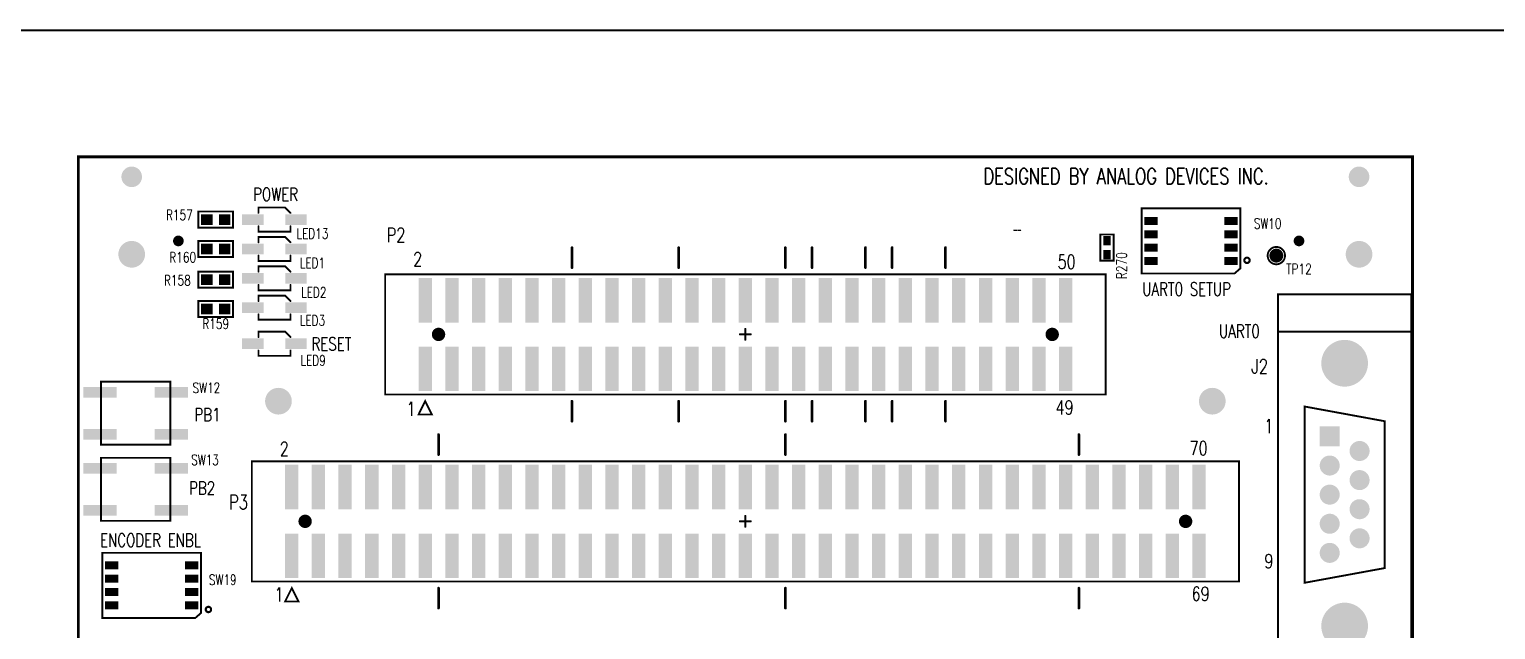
# Model space of a CAD drawing. Extents: x -3908 to 11948, y -2965 to 7442.
# Drawn here: x -384 to 5112, y 5195 to 7442 of the extents above; entities that cross this region are included whole.
import ezdxf
from ezdxf.enums import TextEntityAlignment as Align

# ---------------------------------------------------------------- set-up
doc = ezdxf.new("R2010")
doc.units = 0
doc.header["$MEASUREMENT"] = 0
doc.layers.get('0').update_dxf_attribs({"linetype": 'CONTINUOUS'})
for name, color, linetype in [('2D_LINE_00', 7, 'CONTINUOUS'), ('2D_LINE_26', 7, 'CONTINUOUS'), ('BOARD_OUTLINE_00', 7, 'CONTINUOUS'), ('PADS_TOP', 9, 'CONTINUOUS'), ('PADS_XR_27', 7, 'CONTINUOUS'), ('PART_NAME_01', 7, 'CONTINUOUS'), ('PART_TOP_2DLINE_00', 7, 'CONTINUOUS'), ('PART_TOP_2DLINE_01', 7, 'CONTINUOUS'), ('TEXT_26', 7, 'CONTINUOUS')]:
    doc.layers.add(name, color=color, linetype=linetype)
doc.styles.add('W5', font='simplex', dxfattribs={"width": 0.75})
doc.styles.add('W7', font='simplex', dxfattribs={"width": 0.75})
doc.styles.add('W8', font='simplex', dxfattribs={"width": 0.75})

# ---------------------------------------------------------------- blocks, each defined once
blk = doc.blocks.new('SMOOTH_11$11')
at = {"const_width": 5.55}
blk.add_lwpolyline([(-2.8, 0, 1), (2.8, 0, 1)], format="xyb", close=True, dxfattribs=at)
blk = doc.blocks.new('BOARD_167')
at = {"layer": 'BOARD_OUTLINE_00', "const_width": 11.1}
blk.add_lwpolyline([(0, 165), (0, 7495), (5000, 7495), (5000, 165)], close=True, dxfattribs=at)
at = {"layer": 'BOARD_OUTLINE_00'}
for p in [(0, 7495), (5000, 7495)]:
    blk.add_blockref('SMOOTH_11$11', p, dxfattribs=at)
blk = doc.blocks.new('DRAWING_64')
at = {"layer": '2D_LINE_00', "const_width": 7}
blk.add_lwpolyline([(355, -6.25), (16205, -6.25), (16205, -10406.25), (355, -10406.25)], close=True, dxfattribs=at)
blk = doc.blocks.new('SMOOTH_10')
at = {"const_width": 5}
blk.add_lwpolyline([(-2.5, 0, 1), (2.5, 0, 1)], format="xyb", close=True, dxfattribs=at)
blk = doc.blocks.new('DRAWING_126')
at = {"layer": '2D_LINE_26', "const_width": 10}
blk.add_lwpolyline([(0, 0), (0, -75)], dxfattribs=at)
at = {"layer": '2D_LINE_26'}
for p in [(0, 0), (0, -75)]:
    blk.add_blockref('SMOOTH_10', p, dxfattribs=at)
blk = doc.blocks.new('DRAWING_127')
at = {"layer": '2D_LINE_26', "const_width": 10}
blk.add_lwpolyline([(0, 0), (0, -75)], dxfattribs=at)
at = {"layer": '2D_LINE_26'}
for p in [(0, 0), (0, -75)]:
    blk.add_blockref('SMOOTH_10', p, dxfattribs=at)
blk = doc.blocks.new('DRAWING_128')
at = {"layer": '2D_LINE_26', "const_width": 10}
blk.add_lwpolyline([(0, 0), (0, -75)], dxfattribs=at)
at = {"layer": '2D_LINE_26'}
for p in [(0, 0), (0, -75)]:
    blk.add_blockref('SMOOTH_10', p, dxfattribs=at)
blk = doc.blocks.new('DRAWING_129')
at = {"layer": '2D_LINE_26', "const_width": 10}
blk.add_lwpolyline([(0, 0), (0, -75)], dxfattribs=at)
at = {"layer": '2D_LINE_26'}
for p in [(0, 0), (0, -75)]:
    blk.add_blockref('SMOOTH_10', p, dxfattribs=at)
blk = doc.blocks.new('DRAWING_130')
at = {"layer": '2D_LINE_26', "const_width": 10}
blk.add_lwpolyline([(0, 0), (0, -75)], dxfattribs=at)
at = {"layer": '2D_LINE_26'}
for p in [(0, 0), (0, -75)]:
    blk.add_blockref('SMOOTH_10', p, dxfattribs=at)
blk = doc.blocks.new('DRAWING_131')
at = {"layer": '2D_LINE_26', "const_width": 10}
blk.add_lwpolyline([(0, 0), (0, -75)], dxfattribs=at)
at = {"layer": '2D_LINE_26'}
for p in [(0, 0), (0, -75)]:
    blk.add_blockref('SMOOTH_10', p, dxfattribs=at)
blk = doc.blocks.new('DRAWING_132')
at = {"layer": '2D_LINE_26', "const_width": 10}
blk.add_lwpolyline([(0, 0), (0, -75)], dxfattribs=at)
at = {"layer": '2D_LINE_26'}
for p in [(0, 0), (0, -75)]:
    blk.add_blockref('SMOOTH_10', p, dxfattribs=at)
blk = doc.blocks.new('DRAWING_133')
at = {"layer": '2D_LINE_26', "const_width": 10}
blk.add_lwpolyline([(0, 0), (0, -75)], dxfattribs=at)
at = {"layer": '2D_LINE_26'}
for p in [(0, 0), (0, -75)]:
    blk.add_blockref('SMOOTH_10', p, dxfattribs=at)
blk = doc.blocks.new('DRAWING_134')
at = {"layer": '2D_LINE_26', "const_width": 10}
blk.add_lwpolyline([(0, 0), (0, -75)], dxfattribs=at)
at = {"layer": '2D_LINE_26'}
for p in [(0, 0), (0, -75)]:
    blk.add_blockref('SMOOTH_10', p, dxfattribs=at)
blk = doc.blocks.new('DRAWING_135')
at = {"layer": '2D_LINE_26', "const_width": 10}
blk.add_lwpolyline([(0, 0), (0, -75)], dxfattribs=at)
at = {"layer": '2D_LINE_26'}
for p in [(0, 0), (0, -75)]:
    blk.add_blockref('SMOOTH_10', p, dxfattribs=at)
blk = doc.blocks.new('DRAWING_136')
at = {"layer": '2D_LINE_26', "const_width": 10}
blk.add_lwpolyline([(0, 0), (0, -75)], dxfattribs=at)
at = {"layer": '2D_LINE_26'}
for p in [(0, 0), (0, -75)]:
    blk.add_blockref('SMOOTH_10', p, dxfattribs=at)
blk = doc.blocks.new('DRAWING_137')
at = {"layer": '2D_LINE_26', "const_width": 10}
blk.add_lwpolyline([(0, 0), (0, -75)], dxfattribs=at)
at = {"layer": '2D_LINE_26'}
for p in [(0, 0), (0, -75)]:
    blk.add_blockref('SMOOTH_10', p, dxfattribs=at)
blk = doc.blocks.new('DRAWING_138')
at = {"layer": '2D_LINE_26', "const_width": 10}
blk.add_lwpolyline([(0, 0), (0, -75)], dxfattribs=at)
at = {"layer": '2D_LINE_26'}
for p in [(0, 0), (0, -75)]:
    blk.add_blockref('SMOOTH_10', p, dxfattribs=at)
blk = doc.blocks.new('DRAWING_139')
at = {"layer": '2D_LINE_26', "const_width": 10}
blk.add_lwpolyline([(0, 0), (0, -75)], dxfattribs=at)
at = {"layer": '2D_LINE_26'}
for p in [(0, 0), (0, -75)]:
    blk.add_blockref('SMOOTH_10', p, dxfattribs=at)
blk = doc.blocks.new('DRAWING_140')
at = {"layer": '2D_LINE_26', "const_width": 10}
blk.add_lwpolyline([(0, 0), (0, -75)], dxfattribs=at)
at = {"layer": '2D_LINE_26'}
for p in [(0, 0), (0, -75)]:
    blk.add_blockref('SMOOTH_10', p, dxfattribs=at)
blk = doc.blocks.new('DRAWING_141')
at = {"layer": '2D_LINE_26', "const_width": 10}
blk.add_lwpolyline([(0, 0), (0, -75)], dxfattribs=at)
at = {"layer": '2D_LINE_26'}
for p in [(0, 0), (0, -75)]:
    blk.add_blockref('SMOOTH_10', p, dxfattribs=at)
blk = doc.blocks.new('DRAWING_142')
at = {"layer": '2D_LINE_26', "const_width": 10}
blk.add_lwpolyline([(0, 0), (0, -75)], dxfattribs=at)
at = {"layer": '2D_LINE_26'}
for p in [(0, 0), (0, -75)]:
    blk.add_blockref('SMOOTH_10', p, dxfattribs=at)
blk = doc.blocks.new('DRAWING_143')
at = {"layer": '2D_LINE_26', "const_width": 10}
blk.add_lwpolyline([(0, 0), (0, -75)], dxfattribs=at)
at = {"layer": '2D_LINE_26'}
for p in [(0, 0), (0, -75)]:
    blk.add_blockref('SMOOTH_10', p, dxfattribs=at)
blk = doc.blocks.new('DRAWING_144')
at = {"layer": '2D_LINE_26', "const_width": 10}
blk.add_lwpolyline([(0, 0), (0, -75)], dxfattribs=at)
at = {"layer": '2D_LINE_26'}
for p in [(0, 0), (0, -75)]:
    blk.add_blockref('SMOOTH_10', p, dxfattribs=at)
blk = doc.blocks.new('DRAWING_145')
at = {"layer": '2D_LINE_26', "const_width": 10}
blk.add_lwpolyline([(0, 0), (0, -75)], dxfattribs=at)
at = {"layer": '2D_LINE_26'}
for p in [(0, 0), (0, -75)]:
    blk.add_blockref('SMOOTH_10', p, dxfattribs=at)
blk = doc.blocks.new('DRAWING_250')
at = {"layer": '2D_LINE_26', "const_width": 8}
blk.add_lwpolyline([(10, 0, 1), (-10, 0, 1)], format="xyb", close=True, dxfattribs=at)
blk = doc.blocks.new('DRAWING_251')
at = {"layer": '2D_LINE_26', "const_width": 8}
blk.add_lwpolyline([(10, 0, 1), (-10, 0, 1)], format="xyb", close=True, dxfattribs=at)
blk = doc.blocks.new('SMOOTH_8')
at = {"const_width": 4}
blk.add_lwpolyline([(-2, 0, 1), (2, 0, 1)], format="xyb", close=True, dxfattribs=at)
blk = doc.blocks.new('DRAWING_273')
at = {"layer": '2D_LINE_26', "const_width": 8}
for points in [[(0, 0), (-20, 0)], [(0, 0), (0, 20)], [(0, 0), (0, -20)], [(0, 0), (20, 0)]]:
    blk.add_lwpolyline(points, dxfattribs=at)
at = {"layer": '2D_LINE_26'}
for p in [(-20, 0), (0, 20), (0, 0), (0, 0), (0, 0), (0, 0), (20, 0), (0, -20)]:
    blk.add_blockref('SMOOTH_8', p, dxfattribs=at)
blk = doc.blocks.new('DRAWING_274')
at = {"layer": '2D_LINE_26', "const_width": 8}
for points in [[(0, 0), (-20, 0)], [(0, 0), (0, 20)], [(0, 0), (0, -20)], [(0, 0), (20, 0)]]:
    blk.add_lwpolyline(points, dxfattribs=at)
at = {"layer": '2D_LINE_26'}
for p in [(-20, 0), (0, 20), (0, 0), (0, 0), (0, 0), (0, 0), (20, 0), (0, -20)]:
    blk.add_blockref('SMOOTH_8', p, dxfattribs=at)
blk = doc.blocks.new('SMOOTH_5')
at = {"const_width": 2.5}
blk.add_lwpolyline([(-1.25, 0, 1), (1.25, 0, 1)], format="xyb", close=True, dxfattribs=at)
blk = doc.blocks.new('DRAWING_539')
at = {"layer": '2D_LINE_26', "const_width": 5}
blk.add_lwpolyline([(2.5, 0), (12.5, 0)], dxfattribs=at)
at = {"layer": '2D_LINE_26'}
for p in [(2.5, 0), (12.5, 0)]:
    blk.add_blockref('SMOOTH_5', p, dxfattribs=at)
blk = doc.blocks.new('DRAWING_540')
at = {"layer": '2D_LINE_26', "const_width": 5}
blk.add_lwpolyline([(2.5, 0), (12.5, 0)], dxfattribs=at)
at = {"layer": '2D_LINE_26'}
for p in [(2.5, 0), (12.5, 0)]:
    blk.add_blockref('SMOOTH_5', p, dxfattribs=at)
blk = doc.blocks.new('PAD_6')
at = {"const_width": 50}
blk.add_lwpolyline([(0, -25, 1), (0, 25, 1)], format="xyb", close=True, dxfattribs=at)
blk = doc.blocks.new('STK_TOP_20')
at = {"layer": 'PADS_TOP'}
blk.add_blockref('PAD_6', (0, 0), dxfattribs=at)
blk = doc.blocks.new('SYM_TOP_8')
blk.add_blockref('STK_TOP_20', (0, 0))
blk = doc.blocks.new('PART_TOP_3')
blk.add_blockref('SYM_TOP_8', (0, 0))
blk = doc.blocks.new('PART_TOP_4')
blk.add_blockref('SYM_TOP_8', (0, 0))
blk = doc.blocks.new('STK_TOP_26')
at = {"layer": 'PADS_TOP'}
blk.add_blockref('PAD_6', (0, 0), dxfattribs=at)
blk = doc.blocks.new('SYM_TOP_10')
blk.add_blockref('STK_TOP_26', (0, 0))
blk = doc.blocks.new('PART_TOP_5')
blk.add_blockref('SYM_TOP_10', (0, 0))
blk = doc.blocks.new('PART_TOP_6')
blk.add_blockref('SYM_TOP_10', (0, 0))
blk = doc.blocks.new('SMOOTH_7')
at = {"const_width": 3.5}
blk.add_lwpolyline([(-1.75, 0, 1), (1.75, 0, 1)], format="xyb", close=True, dxfattribs=at)
blk = doc.blocks.new('PART_BODY_TOP_278')
at = {"layer": 'PART_TOP_2DLINE_01', "const_width": 7}
for points in [[(-750, 306), (750, 306), (750, -194), (-750, -194)], [(-330, -94), (330, -94), (275, 206), (-275, 206)]]:
    blk.add_lwpolyline(points, close=True, dxfattribs=at)
for points in [[(-610, 306), (-610, -194)], [(610, 306), (610, -194)]]:
    blk.add_lwpolyline(points, dxfattribs=at)
at = {"layer": 'PART_TOP_2DLINE_01'}
for p in [(-750, 306), (-610, 306), (610, 306), (750, 306), (-275, 206), (275, 206), (-330, -94), (330, -94), (-750, -194), (-610, -194), (610, -194), (750, -194)]:
    blk.add_blockref('SMOOTH_7', p, dxfattribs=at)
blk = doc.blocks.new('PAD_30')
at = {"const_width": 75}
blk.add_lwpolyline([(-37.5, 0), (37.5, 0)], dxfattribs=at)
blk = doc.blocks.new('STK_TOP_6')
at = {"layer": 'PADS_TOP'}
blk.add_blockref('PAD_30', (0, 0), dxfattribs=at)
blk = doc.blocks.new('PAD_29')
at = {"const_width": 37.5}
blk.add_lwpolyline([(0, -18.75, 1), (0, 18.75, 1)], format="xyb", close=True, dxfattribs=at)
blk = doc.blocks.new('STK_TOP_5')
at = {"layer": 'PADS_TOP'}
blk.add_blockref('PAD_29', (0, 0), dxfattribs=at)
blk = doc.blocks.new('PAD_8')
at = {"const_width": 87.5}
blk.add_lwpolyline([(0, -43.75, 1), (0, 43.75, 1)], format="xyb", close=True, dxfattribs=at)
blk = doc.blocks.new('STK_TOP_7')
at = {"layer": 'PADS_TOP'}
blk.add_blockref('PAD_8', (0, 0), dxfattribs=at)
blk = doc.blocks.new('SYM_TOP_4')
for name, p in [('PART_BODY_TOP_278', (0, 0)), ('STK_TOP_7', (-492, 56)), ('STK_TOP_5', (-163.5, 112)), ('STK_TOP_5', (-54.5, 112)), ('STK_TOP_5', (54.5, 112)), ('STK_TOP_5', (163.5, 112)), ('STK_TOP_7', (492, 56)), ('STK_TOP_6', (-218, 0)), ('STK_TOP_5', (-109, 0)), ('STK_TOP_5', (0, 0)), ('STK_TOP_5', (109, 0)), ('STK_TOP_5', (218, 0))]:
    blk.add_blockref(name, p)
blk = doc.blocks.new('PART_TOP_31')
blk.add_blockref('SYM_TOP_4', (0, 0))
at = {"layer": 'PART_NAME_01', "style": 'W7', "width": 0.75}
blk.add_text('J2', height=53.9, rotation=90, dxfattribs=at).set_placement((-480, -262.5), align=Align.MIDDLE_CENTER)
blk = doc.blocks.new('PART_BODY_TOP_285')
at = {"layer": 'PART_TOP_2DLINE_00', "const_width": 7}
for points in [[(-1350, 225), (1350, 225), (1350, -225), (-1350, -225)], [(-1200, -250), (-1175, -300), (-1225, -300)]]:
    blk.add_lwpolyline(points, close=True, dxfattribs=at)
at = {"layer": 'PART_TOP_2DLINE_00'}
for p in [(-1350, 225), (1350, 225), (-1350, -225), (-1200, -250), (1350, -225), (-1225, -300), (-1175, -300)]:
    blk.add_blockref('SMOOTH_7', p, dxfattribs=at)
blk = doc.blocks.new('PAD_44')
at = {"const_width": 50}
blk.add_lwpolyline([(-83.5, 0), (83.5, 0)], dxfattribs=at)
blk = doc.blocks.new('STK_TOP_27')
at = {"layer": 'PADS_TOP', "rotation": 90}
blk.add_blockref('PAD_44', (0, 0), dxfattribs=at)
blk = doc.blocks.new('PAD_4')
at = {"const_width": 25}
blk.add_lwpolyline([(0, -12.5, 1), (0, 12.5, 1)], format="xyb", close=True, dxfattribs=at)
blk = doc.blocks.new('STK_TOP_28')
at = {"layer": 'PADS_TOP'}
blk.add_blockref('PAD_4', (0, 0), dxfattribs=at)
blk = doc.blocks.new('SYM_TOP_11')
for name, p in [('PART_BODY_TOP_285', (0, 0)), ('STK_TOP_27', (-1200, 128)), ('STK_TOP_27', (-1100, 128)), ('STK_TOP_27', (-1000, 128)), ('STK_TOP_27', (-900, 128)), ('STK_TOP_27', (-800, 128)), ('STK_TOP_27', (-700, 128)), ('STK_TOP_27', (-600, 128)), ('STK_TOP_27', (-500, 128)), ('STK_TOP_27', (-400, 128)), ('STK_TOP_27', (-300, 128)), ('STK_TOP_27', (-200, 128)), ('STK_TOP_27', (-100, 128)), ('STK_TOP_27', (0, 128)), ('STK_TOP_27', (100, 128)), ('STK_TOP_27', (200, 128)), ('STK_TOP_27', (300, 128)), ('STK_TOP_27', (400, 128)), ('STK_TOP_27', (500, 128)), ('STK_TOP_27', (600, 128)), ('STK_TOP_27', (700, 128)), ('STK_TOP_27', (800, 128)), ('STK_TOP_27', (900, 128)), ('STK_TOP_27', (1000, 128)), ('STK_TOP_27', (1100, 128)), ('STK_TOP_27', (1200, 128)), ('STK_TOP_28', (-1150, 0)), ('STK_TOP_28', (1150, 0)), ('STK_TOP_27', (-1200, -129)), ('STK_TOP_27', (-1100, -129)), ('STK_TOP_27', (-1000, -129)), ('STK_TOP_27', (-900, -129)), ('STK_TOP_27', (-800, -129)), ('STK_TOP_27', (-700, -129)), ('STK_TOP_27', (-600, -129)), ('STK_TOP_27', (-500, -129)), ('STK_TOP_27', (-400, -129)), ('STK_TOP_27', (-300, -129)), ('STK_TOP_27', (-200, -129)), ('STK_TOP_27', (-100, -129)), ('STK_TOP_27', (0, -129)), ('STK_TOP_27', (100, -129)), ('STK_TOP_27', (200, -129)), ('STK_TOP_27', (300, -129)), ('STK_TOP_27', (400, -129)), ('STK_TOP_27', (500, -129)), ('STK_TOP_27', (600, -129)), ('STK_TOP_27', (700, -129)), ('STK_TOP_27', (800, -129)), ('STK_TOP_27', (900, -129)), ('STK_TOP_27', (1000, -129)), ('STK_TOP_27', (1100, -129)), ('STK_TOP_27', (1200, -129))]:
    blk.add_blockref(name, p)
blk = doc.blocks.new('PART_TOP_37')
blk.add_blockref('SYM_TOP_11', (0, 0))
at = {"layer": 'PART_NAME_01', "style": 'W7', "width": 0.75}
blk.add_text('P2', height=53.9, dxfattribs=at).set_placement((-1345, 345))
blk = doc.blocks.new('PART_BODY_TOP_286')
at = {"layer": 'PART_TOP_2DLINE_00', "const_width": 7}
for points in [[(-1850, 225), (1850, 225), (1850, -225), (-1850, -225)], [(-1700, -250), (-1675, -300), (-1725, -300)]]:
    blk.add_lwpolyline(points, close=True, dxfattribs=at)
at = {"layer": 'PART_TOP_2DLINE_00'}
for p in [(-1850, 225), (1850, 225), (-1850, -225), (-1700, -250), (1850, -225), (-1725, -300), (-1675, -300)]:
    blk.add_blockref('SMOOTH_7', p, dxfattribs=at)
blk = doc.blocks.new('SYM_TOP_12')
for name, p in [('PART_BODY_TOP_286', (0, 0)), ('STK_TOP_27', (-1700, 129)), ('STK_TOP_27', (-1600, 129)), ('STK_TOP_27', (-1500, 129)), ('STK_TOP_27', (-1400, 129)), ('STK_TOP_27', (-1300, 129)), ('STK_TOP_27', (-1200, 129)), ('STK_TOP_27', (-1100, 129)), ('STK_TOP_27', (-1000, 129)), ('STK_TOP_27', (-900, 129)), ('STK_TOP_27', (-800, 129)), ('STK_TOP_27', (-700, 129)), ('STK_TOP_27', (-600, 129)), ('STK_TOP_27', (-500, 129)), ('STK_TOP_27', (-400, 129)), ('STK_TOP_27', (-300, 129)), ('STK_TOP_27', (-200, 129)), ('STK_TOP_27', (-100, 129)), ('STK_TOP_27', (0, 129)), ('STK_TOP_27', (100, 129)), ('STK_TOP_27', (200, 129)), ('STK_TOP_27', (300, 129)), ('STK_TOP_27', (400, 129)), ('STK_TOP_27', (500, 129)), ('STK_TOP_27', (600, 129)), ('STK_TOP_27', (700, 129)), ('STK_TOP_27', (800, 129)), ('STK_TOP_27', (900, 129)), ('STK_TOP_27', (1000, 129)), ('STK_TOP_27', (1100, 129)), ('STK_TOP_27', (1200, 129)), ('STK_TOP_27', (1300, 129)), ('STK_TOP_27', (1400, 129)), ('STK_TOP_27', (1500, 129)), ('STK_TOP_27', (1600, 129)), ('STK_TOP_27', (1700, 129)), ('STK_TOP_28', (-1650, 0)), ('STK_TOP_28', (1650, 0)), ('STK_TOP_27', (-1700, -129)), ('STK_TOP_27', (-1600, -129)), ('STK_TOP_27', (-1500, -129)), ('STK_TOP_27', (-1400, -129)), ('STK_TOP_27', (-1300, -129)), ('STK_TOP_27', (-1200, -129)), ('STK_TOP_27', (-1100, -129)), ('STK_TOP_27', (-1000, -129)), ('STK_TOP_27', (-900, -129)), ('STK_TOP_27', (-800, -129)), ('STK_TOP_27', (-700, -129)), ('STK_TOP_27', (-600, -129)), ('STK_TOP_27', (-500, -129)), ('STK_TOP_27', (-400, -129)), ('STK_TOP_27', (-300, -129)), ('STK_TOP_27', (-200, -129)), ('STK_TOP_27', (-100, -129)), ('STK_TOP_27', (0, -129)), ('STK_TOP_27', (100, -129)), ('STK_TOP_27', (200, -129)), ('STK_TOP_27', (300, -129)), ('STK_TOP_27', (400, -129)), ('STK_TOP_27', (500, -129)), ('STK_TOP_27', (600, -129)), ('STK_TOP_27', (700, -129)), ('STK_TOP_27', (800, -129)), ('STK_TOP_27', (900, -129)), ('STK_TOP_27', (1000, -129)), ('STK_TOP_27', (1100, -129)), ('STK_TOP_27', (1200, -129)), ('STK_TOP_27', (1300, -129)), ('STK_TOP_27', (1400, -129)), ('STK_TOP_27', (1500, -129)), ('STK_TOP_27', (1600, -129)), ('STK_TOP_27', (1700, -129))]:
    blk.add_blockref(name, p)
blk = doc.blocks.new('PART_TOP_39')
blk.add_blockref('SYM_TOP_12', (0, 0))
at = {"layer": 'PART_NAME_01', "style": 'W7', "width": 0.75}
blk.add_text('P3', height=53.9, dxfattribs=at).set_placement((-1935, 45))
blk = doc.blocks.new('PART_BODY_TOP_366')
at = {"layer": 'PART_TOP_2DLINE_00', "const_width": 7}
for points in [[(60, 25), (40, 45), (-60, 45), (-60, 25)], [(-60, -25), (-60, -45), (60, -45), (60, -25)]]:
    blk.add_lwpolyline(points, dxfattribs=at)
at = {"layer": 'PART_TOP_2DLINE_00'}
for p in [(-60, 45), (-60, 25), (40, 45), (60, 25), (-60, -25), (-60, -45), (60, -25), (60, -45)]:
    blk.add_blockref('SMOOTH_7', p, dxfattribs=at)
blk = doc.blocks.new('PAD_76')
at = {"const_width": 40}
blk.add_lwpolyline([(-40, 0), (40, 0)], dxfattribs=at)
blk = doc.blocks.new('STK_TOP_125')
at = {"layer": 'PADS_TOP'}
blk.add_blockref('PAD_76', (0, 0), dxfattribs=at)
blk = doc.blocks.new('SYM_TOP_92')
for name, p in [('STK_TOP_125', (-81, 0)), ('PART_BODY_TOP_366', (0, 0)), ('STK_TOP_125', (81, 0))]:
    blk.add_blockref(name, p)
blk = doc.blocks.new('PART_TOP_72')
blk.add_blockref('SYM_TOP_92', (0, 0))
at = {"layer": 'PART_NAME_01', "style": 'W5', "width": 0.75}
blk.add_text('LED9', height=38.5, dxfattribs=at).set_placement((145, -62.5), align=Align.MIDDLE_CENTER)
blk = doc.blocks.new('PART_TOP_73')
blk.add_blockref('SYM_TOP_92', (0, 0))
at = {"layer": 'PART_NAME_01', "style": 'W5', "width": 0.75}
blk.add_text('LED1', height=38.5, dxfattribs=at).set_placement((142.5, -52.5), align=Align.MIDDLE_CENTER)
blk = doc.blocks.new('PART_TOP_74')
blk.add_blockref('SYM_TOP_92', (0, 0))
at = {"layer": 'PART_NAME_01', "style": 'W5', "width": 0.75}
blk.add_text('LED2', height=38.5, dxfattribs=at).set_placement((147.5, -52.5), align=Align.MIDDLE_CENTER)
blk = doc.blocks.new('PART_TOP_75')
blk.add_blockref('SYM_TOP_92', (0, 0))
at = {"layer": 'PART_NAME_01', "style": 'W5', "width": 0.75}
blk.add_text('LED3', height=38.5, dxfattribs=at).set_placement((142.5, -47.5), align=Align.MIDDLE_CENTER)
blk = doc.blocks.new('PART_TOP_76')
blk.add_blockref('SYM_TOP_92', (0, 0))
at = {"layer": 'PART_NAME_01', "style": 'W5', "width": 0.75}
blk.add_text('LED13', height=38.5, dxfattribs=at).set_placement((142.5, -52.5), align=Align.MIDDLE_CENTER)
blk = doc.blocks.new('PART_BODY_TOP_395')
at = {"layer": 'PART_TOP_2DLINE_01', "const_width": 7}
blk.add_lwpolyline([(-122, 185), (122, 185), (122, -185), (-103, -185), (-122, -163)], close=True, dxfattribs=at)
at = {"layer": 'PART_TOP_2DLINE_01'}
for p in [(-122, 185), (122, 185), (-122, -163), (-103, -185), (122, -185)]:
    blk.add_blockref('SMOOTH_7', p, dxfattribs=at)
blk = doc.blocks.new('PAD_87')
at = {"const_width": 30}
blk.add_lwpolyline([(-25, 0), (25, 0)], dxfattribs=at)
blk = doc.blocks.new('STK_TOP_145')
at = {"layer": 'PADS_TOP', "rotation": 90}
blk.add_blockref('PAD_87', (0, 0), dxfattribs=at)
blk = doc.blocks.new('SYM_TOP_121')
for name, p in [('PART_BODY_TOP_395', (0, 0)), ('STK_TOP_145', (-75, 150)), ('STK_TOP_145', (-25, 150)), ('STK_TOP_145', (25, 150)), ('STK_TOP_145', (75, 150)), ('STK_TOP_145', (-75, -150)), ('STK_TOP_145', (-25, -150)), ('STK_TOP_145', (25, -150)), ('STK_TOP_145', (75, -150))]:
    blk.add_blockref(name, p)
blk = doc.blocks.new('PART_TOP_102')
blk.add_blockref('SYM_TOP_121', (0, 0))
at = {"layer": 'PART_NAME_01', "style": 'W5', "width": 0.75}
blk.add_text('SW10', height=38.5, rotation=270, dxfattribs=at).set_placement((65, -287.5), align=Align.MIDDLE_CENTER)
blk = doc.blocks.new('PART_BODY_TOP_399')
at = {"layer": 'PART_TOP_2DLINE_01', "const_width": 7}
blk.add_lwpolyline([(-129.9, 118.1), (129.9, 118.1), (129.9, -118.1), (-129.9, -118.1)], close=True, dxfattribs=at)
at = {"layer": 'PART_TOP_2DLINE_01'}
for p in [(-129.9, 118.1), (129.9, 118.1), (-129.9, -118.1), (129.9, -118.1)]:
    blk.add_blockref('SMOOTH_7', p, dxfattribs=at)
blk = doc.blocks.new('PAD_89')
at = {"const_width": 40}
blk.add_lwpolyline([(-62.5, 0), (62.5, 0)], dxfattribs=at)
blk = doc.blocks.new('STK_TOP_148')
at = {"layer": 'PADS_TOP'}
blk.add_blockref('PAD_89', (0, 0), dxfattribs=at)
blk = doc.blocks.new('SYM_TOP_125')
for name, p in [('PART_BODY_TOP_399', (0, 0)), ('STK_TOP_148', (-133.9, 78.7)), ('STK_TOP_148', (133.9, 78.7)), ('STK_TOP_148', (-133.9, -78.7)), ('STK_TOP_148', (133.9, -78.7))]:
    blk.add_blockref(name, p)
blk = doc.blocks.new('PART_TOP_104')
blk.add_blockref('SYM_TOP_125', (0, 0))
at = {"layer": 'PART_NAME_01', "style": 'W5', "width": 0.75}
blk.add_text('SW12', height=38.5, dxfattribs=at).set_placement((265, 95), align=Align.MIDDLE_CENTER)
blk = doc.blocks.new('PART_TOP_105')
blk.add_blockref('SYM_TOP_125', (0, 0))
at = {"layer": 'PART_NAME_01', "style": 'W5', "width": 0.75}
blk.add_text('SW13', height=38.5, dxfattribs=at).set_placement((260, 110), align=Align.MIDDLE_CENTER)
blk = doc.blocks.new('PAD_99')
at = {"const_width": 20}
blk.add_lwpolyline([(0, -10, 1), (0, 10, 1)], format="xyb", close=True, dxfattribs=at)
blk = doc.blocks.new('STK_TOP_157')
at = {"layer": 'PADS_TOP'}
blk.add_blockref('PAD_99', (0, 0), dxfattribs=at)
blk = doc.blocks.new('SYM_TOP_128')
blk.add_blockref('STK_TOP_157', (0, 0))
blk = doc.blocks.new('PART_TOP_118')
blk.add_blockref('SYM_TOP_128', (0, 0))
blk = doc.blocks.new('PART_TOP_119')
blk.add_blockref('SYM_TOP_128', (0, 0))
blk = doc.blocks.new('PART_BODY_TOP_405')
at = {"layer": 'PART_TOP_2DLINE_01', "const_width": 7}
blk.add_lwpolyline([(-49.2, 25), (49.2, 25), (49.2, -25), (-49.2, -25)], close=True, dxfattribs=at)
at = {"layer": 'PART_TOP_2DLINE_01'}
for p in [(-49.2, 25), (49.2, 25), (-49.2, -25), (49.2, -25)]:
    blk.add_blockref('SMOOTH_7', p, dxfattribs=at)
blk = doc.blocks.new('PAD_101')
at = {"const_width": 28}
blk.add_lwpolyline([(-17.5, 0), (17.5, 0)], dxfattribs=at)
blk = doc.blocks.new('STK_TOP_168')
at = {"layer": 'PADS_TOP'}
blk.add_blockref('PAD_101', (0, 0), dxfattribs=at)
at = {"layer": 'PADS_XR_27'}
blk.add_blockref('PAD_101', (0, 0), dxfattribs=at)
blk = doc.blocks.new('SYM_TOP_131')
for name, p in [('STK_TOP_168', (-26, 0)), ('PART_BODY_TOP_405', (0, 0)), ('STK_TOP_168', (26, 0))]:
    blk.add_blockref(name, p)
blk = doc.blocks.new('PART_TOP_326')
blk.add_blockref('SYM_TOP_131', (0, 0))
at = {"layer": 'PART_NAME_01', "style": 'W5', "width": 0.75}
blk.add_text('R270', height=38.5, rotation=180, dxfattribs=at).set_placement((67.5, 55), align=Align.MIDDLE_CENTER)
blk = doc.blocks.new('PART_BODY_TOP_436')
at = {"layer": 'PART_TOP_2DLINE_01', "const_width": 7}
blk.add_lwpolyline([(-65, 30), (65, 30), (65, -30), (-65, -30)], close=True, dxfattribs=at)
at = {"layer": 'PART_TOP_2DLINE_01'}
for p in [(-65, 30), (65, 30), (-65, -30), (65, -30)]:
    blk.add_blockref('SMOOTH_7', p, dxfattribs=at)
blk = doc.blocks.new('PAD_106')
at = {"const_width": 40}
blk.add_lwpolyline([(-21.5, 0), (21.5, 0)], dxfattribs=at)
blk = doc.blocks.new('STK_TOP_53')
at = {"layer": 'PADS_TOP'}
blk.add_blockref('PAD_106', (0, 0), dxfattribs=at)
blk = doc.blocks.new('SYM_TOP_142')
for name, p in [('STK_TOP_53', (-33.5, 0)), ('PART_BODY_TOP_436', (0, 0)), ('STK_TOP_53', (33.5, 0))]:
    blk.add_blockref(name, p)
blk = doc.blocks.new('PART_TOP_445')
blk.add_blockref('SYM_TOP_142', (0, 0))
at = {"layer": 'PART_NAME_01', "style": 'W5', "width": 0.75}
blk.add_text('R157', height=38.5, rotation=180, dxfattribs=at).set_placement((136.2, -17.5), align=Align.MIDDLE_CENTER)
blk = doc.blocks.new('PART_TOP_446')
blk.add_blockref('SYM_TOP_142', (0, 0))
at = {"layer": 'PART_NAME_01', "style": 'W5', "width": 0.75}
blk.add_text('R158', height=38.5, rotation=180, dxfattribs=at).set_placement((143.75, 2.5), align=Align.MIDDLE_CENTER)
blk = doc.blocks.new('PART_TOP_447')
blk.add_blockref('SYM_TOP_142', (0, 0))
at = {"layer": 'PART_NAME_01', "style": 'W5', "width": 0.75}
blk.add_text('R159', height=38.5, rotation=180, dxfattribs=at).set_placement((0, 55), align=Align.MIDDLE_CENTER)
blk = doc.blocks.new('PART_TOP_448')
blk.add_blockref('SYM_TOP_142', (0, 0))
at = {"layer": 'PART_NAME_01', "style": 'W5', "width": 0.75}
blk.add_text('R160', height=38.5, rotation=180, dxfattribs=at).set_placement((123.75, 31.25), align=Align.MIDDLE_CENTER)
blk = doc.blocks.new('PART_BODY_TOP_378')
at = {"layer": 'PART_TOP_2DLINE_01', "const_width": 7}
blk.add_lwpolyline([(32.5, 0, 1), (-32.5, 0, 1)], format="xyb", close=True, dxfattribs=at)
blk = doc.blocks.new('PAD_42')
at = {"const_width": 26}
blk.add_lwpolyline([(0, -13, 1), (0, 13, 1)], format="xyb", close=True, dxfattribs=at)
blk = doc.blocks.new('STK_TOP_130')
at = {"layer": 'PADS_TOP'}
blk.add_blockref('PAD_42', (0, 0), dxfattribs=at)
blk = doc.blocks.new('SYM_TOP_104')
for name in ['PART_BODY_TOP_378', 'STK_TOP_130']:
    blk.add_blockref(name, (0, 0))
blk = doc.blocks.new('PART_TOP_544')
blk.add_blockref('SYM_TOP_104', (0, 0))
at = {"layer": 'PART_NAME_01', "style": 'W5', "width": 0.75}
blk.add_text('TP12', height=38.5, dxfattribs=at).set_placement((85, -50), align=Align.MIDDLE_CENTER)
blk = doc.blocks.new('PAD_13')
at = {"const_width": 38.5}
blk.add_lwpolyline([(0, -19.25, 1), (0, 19.25, 1)], format="xyb", close=True, dxfattribs=at)
blk = doc.blocks.new('STK_TOP_248')
at = {"layer": 'PADS_TOP'}
blk.add_blockref('PAD_13', (0, 0), dxfattribs=at)
blk = doc.blocks.new('SYM_TOP_133')
blk.add_blockref('STK_TOP_248', (0, 0))
blk = doc.blocks.new('PART_TOP_545')
blk.add_blockref('SYM_TOP_133', (0, 0))
blk = doc.blocks.new('PART_TOP_546')
blk.add_blockref('SYM_TOP_133', (0, 0))
blk = doc.blocks.new('PART_TOP_547')
blk.add_blockref('SYM_TOP_121', (0, 0))
at = {"layer": 'PART_NAME_01', "style": 'W5', "width": 0.75}
blk.add_text('SW19', height=38.5, rotation=270, dxfattribs=at).set_placement((21.25, -266.25), align=Align.MIDDLE_CENTER)

msp = doc.modelspace()

# ---------------------------------------------------------------- block references
for name, p in [('DRAWING_64', (-4260, 7445)), ('BOARD_167', (-200, -530)), ('PART_TOP_545', (0, 6890)), ('PART_TOP_546', (4600, 6890)), ('PART_TOP_76', (535, 6730)), ('PART_TOP_4', (0, 6600)), ('PART_TOP_118', (175, 6650)), ('PART_TOP_73', (535, 6620)), ('PART_TOP_37', (2300, 6300)), ('DRAWING_540', (3303.8, 6690)), ('DRAWING_539', (3318.8, 6690)), ('PART_TOP_119', (4375, 6650)), ('PART_TOP_3', (4600, 6600)), ('DRAWING_132', (1650, 6625)), ('DRAWING_134', (2050, 6625)), ('DRAWING_136', (2450, 6625)), ('DRAWING_138', (2550, 6625)), ('DRAWING_140', (2750, 6625)), ('DRAWING_142', (2850, 6625)), ('DRAWING_144', (3050, 6625)), ('PART_TOP_544', (4290, 6595)), ('PART_TOP_74', (535, 6510)), ('DRAWING_250', (4180, 6577.5)), ('PART_TOP_75', (535, 6400)), ('DRAWING_273', (2300, 6300)), ('PART_TOP_72', (535, 6265)), ('PART_TOP_104', (15, 6005)), ('PART_TOP_5', (550, 6050)), ('DRAWING_133', (1650, 6050)), ('DRAWING_135', (2050, 6050)), ('DRAWING_137', (2450, 6050)), ('DRAWING_139', (2550, 6050)), ('DRAWING_141', (2750, 6050)), ('DRAWING_143', (2850, 6050)), ('DRAWING_145', (3050, 6050)), ('PART_TOP_6', (4050, 6050)), ('DRAWING_127', (1150, 5925)), ('DRAWING_128', (2450, 5925)), ('DRAWING_130', (3550, 5925)), ('PART_TOP_105', (15, 5720)), ('PART_TOP_39', (2300, 5600)), ('DRAWING_274', (2300, 5600)), ('DRAWING_126', (1150, 5350)), ('DRAWING_129', (2450, 5350)), ('DRAWING_131', (3550, 5350)), ('DRAWING_251', (287.5, 5270))]:
    msp.add_blockref(name, p)
for name, p, rotation in [('PART_TOP_445', (315, 6730), 180), ('PART_TOP_102', (3970, 6650), 90), ('PART_TOP_448', (315, 6620), 180), ('PART_TOP_326', (3655, 6625), 270), ('PART_TOP_446', (315, 6505), 180), ('PART_TOP_31', (4490, 5700), 270), ('PART_TOP_447', (315, 6395), 180), ('PART_TOP_547', (75, 5360), 90)]:
    msp.add_blockref(name, p, dxfattribs=dict(rotation=rotation))

# ---------------------------------------------------------------- texts
at = {"layer": 'TEXT_26', "width": 0.75}
for s, height, style, p in [('DESIGNED BY ANALOG DEVICES INC.', 59.5, 'W8', (3192.5, 6862.5)), ('POWER', 49, 'W7', (455, 6800)), ('2', 52.5, 'W8', (1055, 6555)), ('50', 52.5, 'W8', (3470, 6545)), ('UART0 SETUP', 49, 'W7', (3787.5, 6445)), ('UART0', 49, 'W7', (4075, 6287.5)), ('RESET', 49, 'W7', (673.8, 6240)), ('1', 52.5, 'W8', (1030, 5995)), ('49', 52.5, 'W8', (3462.5, 6000)), ('PB1', 49, 'W7', (235, 5975)), ('1', 52.5, 'W8', (4245, 5930)), ('2', 52.5, 'W8', (555, 5845)), ('70', 52.5, 'W8', (3965, 5847.5)), ('PB2', 49, 'W7', (215, 5700)), ('ENCODER ENBL', 49, 'W7', (-118.8, 5505)), ('9', 52.5, 'W8', (4245, 5425)), ('1', 52.5, 'W8', (535, 5300)), ('69', 52.5, 'W8', (3972.5, 5302.5))]:
    msp.add_text(s, height=height, dxfattribs=dict(at, style=style)).set_placement(p)

doc.saveas('drawing.dxf')
